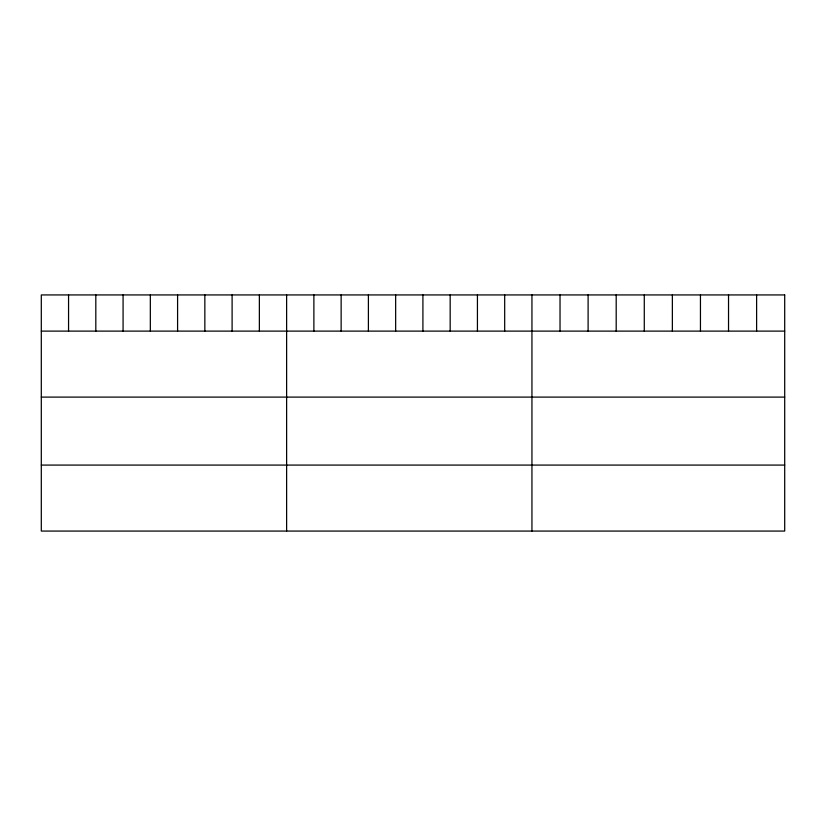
<?xml version="1.0" encoding="UTF-8"?>
<svg xmlns="http://www.w3.org/2000/svg" width="826" height="826" viewBox="0 0 826 826"><rect width="100%" height="100%" fill="white"/><g stroke="black" fill="none" stroke-linecap="round" stroke-linejoin="round"><path stroke-width="1.24" d="M41.3 331.112L784.7 331.112M41.3 397.1L784.7 397.1M41.3 465.079L784.7 465.079M756.616 294.934L756.616 331.112M728.532 294.934L728.532 331.112M700.448 294.934L700.448 331.112M672.364 294.934L672.364 331.112M644.28 294.934L644.28 331.112M616.196 294.934L616.196 331.112M588.112 294.934L588.112 331.112M560.028 294.934L560.028 331.112M531.944 294.934L531.944 531.066M504.686 294.934L504.686 331.112M477.428 294.934L477.428 331.112M450.17 294.934L450.17 331.112M422.912 294.934L422.912 331.112M395.654 294.934L395.654 331.112M368.396 294.934L368.396 331.112M341.138 294.934L341.138 331.112M313.88 294.934L313.88 331.112M286.622 294.934L286.622 531.066M259.364 294.934L259.364 331.112M232.106 294.934L232.106 331.112M204.848 294.934L204.848 331.112M177.59 294.934L177.59 331.112M150.332 294.934L150.332 331.112M123.074 294.934L123.074 331.112M95.816 294.934L95.816 331.112M68.558 294.934L68.558 331.112M784.7 294.934L41.3 294.934L41.3 531.066L784.7 531.066L784.7 294.934"/></g></svg>
